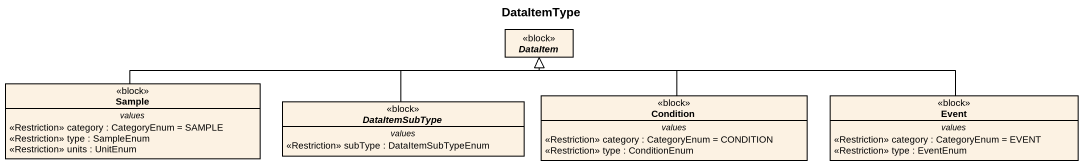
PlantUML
@startuml
title DataItemType
hide circle
hide empty members
abstract class DataItem <<block>>
class Sample <<block>> {
  -- values --
  <<Restriction>> category : CategoryEnum = SAMPLE
  <<Restriction>> type : SampleEnum
  <<Restriction>> units : UnitEnum
}
abstract class DataItemSubType <<block>> {
  -- values --
  <<Restriction>> subType : DataItemSubTypeEnum
}
class Condition <<block>> {
  -- values --
  <<Restriction>> category : CategoryEnum = CONDITION
  <<Restriction>> type : ConditionEnum
}
class Event <<block>> {
  -- values --
  <<Restriction>> category : CategoryEnum = EVENT
  <<Restriction>> type : EventEnum
}
Sample -right-|> DataItem
DataItemSubType -up-|> DataItem
Condition -up-|> DataItem
Event -left-|> DataItem
@enduml
